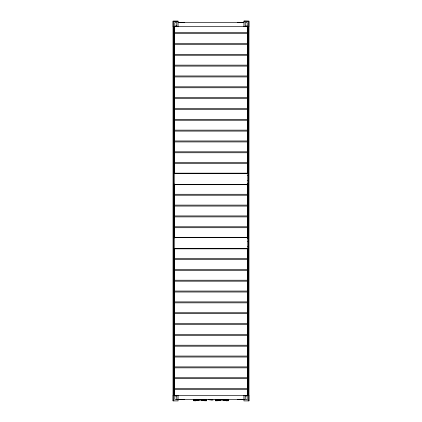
<?xml version="1.0" encoding="UTF-8"?>
<svg xmlns="http://www.w3.org/2000/svg" width="422" height="422" viewBox="0 0 422 422"><rect width="100%" height="100%" fill="white"/><g stroke="black" fill="none" stroke-linecap="round" stroke-linejoin="round"><path stroke-width="0.63" d="M173.178 395.361L173.178 26.639M174.423 395.361L174.423 248.822L247.577 248.822L247.577 395.361M174.423 194.284L174.423 184.694L247.577 184.694L247.577 237.306L174.423 237.306L174.423 194.284L247.577 194.284M247.577 26.639L247.577 173.178L174.423 173.178L174.423 26.639M200.629 399.739L200.708 400.051L201.004 399.739M222.267 399.291L222.347 400.051L222.642 399.291M248.046 400.742L248.822 400.742L248.822 21.258L243.937 21.1L248.98 21.1L248.98 26.639L173.02 26.639L173.02 21.1L178.063 21.1L178.063 26.639M247.735 382.242L247.735 381.778M247.735 43.181L247.735 42.712M248.822 395.361L248.822 26.639M173.226 400.082L173.226 400.473M248.774 400.473L248.774 400.082M203.858 399.998L201.415 400.198L204.881 399.998M195.486 400.198L197.681 400.198L198.245 399.634C201.31 398.769 202.333 400.362 204.881 400.198M225.496 399.998L223.053 400.198L226.514 400.045M218.142 399.998L220.321 400.246L221.154 399.634L220.521 400.045L217.119 400.198L219.313 400.198L219.883 399.634C222.948 398.769 223.971 400.362 226.514 400.198M196.504 399.998L198.683 400.246L199.205 399.945M195.059 400.357L194.252 400.357M204.849 399.444L204.76 400.821L205.319 400.668M206.11 400.357L205.303 400.357M216.697 400.357L215.89 400.357M227.748 400.357L226.941 400.357M226.957 400.668L226.392 400.821L226.957 400.731M247.735 51.452L248.511 50.983L248.511 48.493L247.735 48.029M247.735 59.718L248.511 59.254L248.511 56.764L247.735 56.295M247.735 67.989L248.511 67.525L248.511 65.035L247.735 64.566M247.735 76.261L248.511 75.791L248.511 73.301L247.735 72.837M247.735 84.532L248.511 84.062L248.511 81.573L247.735 81.103M247.735 92.798L248.511 92.334L248.511 89.844L247.735 89.374M247.735 101.069L248.511 100.605L248.511 98.11L247.735 97.646M247.735 109.34L248.511 108.871L248.511 106.381L247.735 105.917M247.735 117.611L248.511 117.142L248.511 114.652L247.735 114.183M247.735 125.877L248.511 125.413L248.511 122.923L247.735 122.454M247.735 134.149L248.511 133.684L248.511 131.189L247.735 130.725M247.735 142.42L248.511 141.95L248.511 139.46L247.735 138.996M247.735 150.691L248.511 150.221L248.511 147.732L247.735 147.262M247.735 158.957L248.511 158.493L248.511 156.003L247.735 155.533M247.735 167.228L248.511 166.764L248.511 164.269L247.735 163.805M247.735 175.499L248.511 175.03L248.511 172.54L247.735 172.076M247.735 183.77L248.511 183.301L248.511 180.811L247.735 180.342M247.735 192.036L248.511 191.572L248.511 189.082L247.735 188.613M247.735 200.308L248.511 199.838L248.511 197.348L247.735 196.884M247.735 208.579L248.511 208.109L248.511 205.619L247.735 205.155M247.735 216.845L248.511 216.38L248.511 213.891L247.735 213.421M247.735 225.116L248.511 224.652L248.511 222.162L247.735 221.692M247.735 233.387L248.511 232.918L248.511 230.428L247.735 229.964M247.735 241.658L248.511 241.189L248.511 238.699L247.735 238.23M247.735 249.924L248.511 249.46L248.511 246.97L247.735 246.501M247.735 258.195L248.511 257.731L248.511 255.236L247.735 254.772M247.735 266.467L248.511 265.997L248.511 263.507L247.735 263.043M247.735 274.738L248.511 274.268L248.511 271.779L247.735 271.309M247.735 283.004L248.511 282.54L248.511 280.05L247.735 279.58M247.735 291.275L248.511 290.811L248.511 288.316L247.735 287.851M247.735 299.546L248.511 299.077L248.511 296.587L247.735 296.123M247.735 307.817L248.511 307.348L248.511 304.858L247.735 304.389M247.735 316.083L248.511 315.619L248.511 313.129L247.735 312.66M247.735 324.354L248.511 323.89L248.511 321.395L247.735 320.931M247.735 332.626L248.511 332.156L248.511 329.666L247.735 329.202M247.735 340.897L248.511 340.427L248.511 337.938L247.735 337.468M247.735 349.163L248.511 348.699L248.511 346.209L247.735 345.739M247.735 357.434L248.511 356.965L248.511 354.475L247.735 354.011M247.735 365.705L248.511 365.236L248.511 362.746L247.735 362.282M247.735 390.514L248.511 390.044L248.511 387.554L247.735 387.09M194.421 399.808L193.645 400.235L195.977 400.235L194.421 399.808L194.484 400.678L194.827 400.678L194.89 399.808M215.278 400.009L217.615 400.009L216.528 400.431L215.278 400.235M228.355 400.235L226.023 400.235L227.11 399.808L228.355 400.009M195.043 400.51L195.518 400.425L195.518 399.755L193.614 399.755M205.472 399.808L204.385 400.235L206.722 400.235L205.472 399.808L205.535 400.678L205.878 400.678L205.941 399.808M217.156 400.425L216.681 400.821M178.063 21.258L173.178 21.258L173.178 400.742L173.954 400.742M178.063 22.398L184.599 22.556M243.937 22.398L237.401 22.556M178.063 22.556L243.937 22.556M174.639 26.19L177.008 26.19M244.992 26.19L247.361 26.19M174.423 32.652L247.577 32.652M174.423 33.586L247.577 33.586M174.423 43.482L247.577 43.482M174.423 44.416L247.577 44.416M247.735 44.737L248.511 44.737L248.511 38.202L247.735 38.202L247.735 34.91L248.511 34.446L248.511 31.956L247.735 31.486M174.423 54.317L247.577 54.317M174.423 55.25L247.577 55.25M174.423 65.152L247.577 65.152M174.423 66.085L247.577 66.085M174.423 75.986L247.577 75.986M174.423 76.92L247.577 76.92M174.423 86.816L247.577 86.816M174.423 87.75L247.577 87.75M174.423 97.651L247.577 97.651M174.423 98.584L247.577 98.584M174.423 108.486L247.577 108.486M174.423 109.419L247.577 109.419M174.423 119.32L247.577 119.32M174.423 120.254L247.577 120.254M174.423 130.15L247.577 130.15M174.423 131.084L247.577 131.084M174.423 140.985L247.577 140.985M174.423 141.919L247.577 141.919M174.423 151.82L247.577 151.82M174.423 152.753L247.577 152.753M174.423 162.655L247.577 162.655M174.423 163.588L247.577 163.588M173.832 173.331L248.168 173.331M173.832 184.541L248.168 184.541M174.423 195.217L247.577 195.217M174.423 205.118L247.577 205.118M174.423 206.052L247.577 206.052M174.423 215.948L247.577 215.948M174.423 216.882L247.577 216.882M174.423 226.783L247.577 226.783M174.423 227.716L247.577 227.716M173.832 237.459L248.168 237.459M173.832 248.669L248.168 248.669M174.423 258.57L247.577 258.57M174.423 259.504L247.577 259.504M174.423 269.4L247.577 269.4M174.423 270.338L247.577 270.338M174.423 280.234L247.577 280.234M174.423 281.168L247.577 281.168M174.423 291.069L247.577 291.069M174.423 292.003L247.577 292.003M174.423 301.904L247.577 301.904M174.423 302.838L247.577 302.838M174.423 312.739L247.577 312.739M174.423 313.673L247.577 313.673M174.423 323.568L247.577 323.568M174.423 324.502L247.577 324.502M174.423 334.403L247.577 334.403M174.423 335.337L247.577 335.337M174.423 345.238L247.577 345.238M174.423 346.172L247.577 346.172M174.423 356.073L247.577 356.073M174.423 357.007L247.577 357.007M174.423 366.903L247.577 366.903M174.423 367.836L247.577 367.836M174.423 377.737L247.577 377.737M174.423 378.671L247.577 378.671M247.735 383.798L248.511 383.798L248.511 377.263L247.735 377.263L247.735 373.971L248.511 373.507L248.511 371.017L247.735 370.548M174.423 388.572L247.577 388.572M174.423 389.506L247.577 389.506M174.639 395.81L177.008 395.81M244.992 395.81L247.361 395.81M177.72 399.444L244.248 399.444M178.063 399.602L184.599 399.444M193.413 399.602L194.036 399.602M195.592 399.602L195.903 399.602M204.464 399.602L204.907 399.602M206.564 399.602L206.954 399.602M215.046 399.602L215.436 399.602M217.093 399.602L217.536 399.602M226.097 399.602L226.408 399.602M227.964 399.602L228.587 399.602M243.937 399.602L237.401 399.444M193.566 399.65L193.877 399.65M204.617 399.65L204.907 399.65M217.093 399.65L217.383 399.65M228.123 399.65L228.434 399.65M199.358 399.739L199.733 399.739M204.844 399.755L206.748 399.755M210.436 399.755L210.436 399.444L213.026 399.771L213.026 400.082L208.663 399.755L208.663 399.444M215.252 399.755L217.156 399.755M222.267 399.739L222.642 399.739M228.386 399.755L226.482 399.755L226.482 400.425L226.957 400.51M197.934 399.945L202.428 399.945M219.572 399.945L224.066 399.945M195.486 400.045L198.947 400.198M195.043 400.668L195.608 400.821L195.043 400.731M216.681 400.668L217.24 400.821L217.151 399.444M204.849 400.731L205.319 400.731M216.681 400.731L217.151 400.731M204.844 400.425L205.319 400.821M211.738 399.513L211.469 399.444A2.696 1.904 -90 0 1 210.531 399.444M223.755 399.634L224.319 400.198M202.117 399.634L202.687 400.198M201.479 400.045L200.914 399.476L201.415 400.198M219.883 399.634L219.313 400.198M198.245 399.634L197.681 400.198M247.735 26.639L247.735 395.361M247.266 184.003L247.266 185.321M247.266 236.679L247.266 237.997M244.127 399.444L244.127 399.739M243.937 21.258L243.937 26.639M243.937 395.361L243.937 400.9L248.98 400.9L248.98 395.361L173.02 395.361L173.02 400.9L178.063 400.9L178.063 395.361M228.144 399.755L228.144 399.444L228.123 400.821L227.732 400.821L227.732 399.755M227.579 399.808L227.516 400.678L227.173 400.678L227.11 399.808M226.957 399.755L226.957 400.821M226.646 399.444L226.646 399.755M226.113 399.966L226.113 400.278M221.371 399.739L221.292 400.051L220.996 399.739M217.525 399.966L217.525 400.278M217.462 399.982L217.462 400.262M216.992 399.444L216.992 399.755M216.528 399.808L216.465 400.678L216.122 400.678L216.059 399.808M215.906 399.755L215.906 400.821L215.515 400.821L215.378 399.444L215.494 399.755M211.164 399.771L211.164 400.082M206.506 399.755L206.622 399.444L206.485 400.821L206.094 400.821L206.094 399.755M205.008 399.444L205.008 399.755M204.475 399.966L204.475 400.278M199.733 399.291L199.653 400.051L199.358 399.291M195.887 399.966L195.887 400.278M195.824 399.982L195.824 400.262M195.354 399.444L195.354 399.755M195.043 399.755L195.043 400.821M194.268 399.755L194.268 400.821L193.877 400.821L193.745 399.444L193.856 399.755M177.873 399.444L177.873 399.739M174.734 184.003L174.734 185.321M174.734 236.679L174.734 237.997M174.265 26.639L174.265 395.361M227.964 400.119A0.622 0.622 0 0 1 226.804 400.431M195.196 400.431A0.622 0.622 0 0 1 194.036 400.119M216.602 400.663A0.622 0.622 0 0 1 215.668 400.119M206.332 400.119A0.622 0.622 0 0 1 205.398 400.663M228.291 399.755L228.255 399.444L228.255 399.755M247.197 25.879L247.197 22.64A1.725 1.725 0 0 0 245.219 22.64L245.219 25.879A1.725 1.725 0 0 0 247.197 25.879M247.197 399.36L247.197 396.121A1.725 1.725 0 0 0 245.219 396.121L245.219 399.36A1.725 1.725 0 0 0 247.197 399.36M176.781 25.879L176.781 22.64A1.725 1.725 0 0 0 174.803 22.64L174.803 25.879A1.725 1.725 0 0 0 176.781 25.879M176.781 399.36L176.781 396.121A1.725 1.725 0 0 0 174.803 396.121L174.803 399.36A1.725 1.725 0 0 0 176.781 399.36"/></g></svg>
